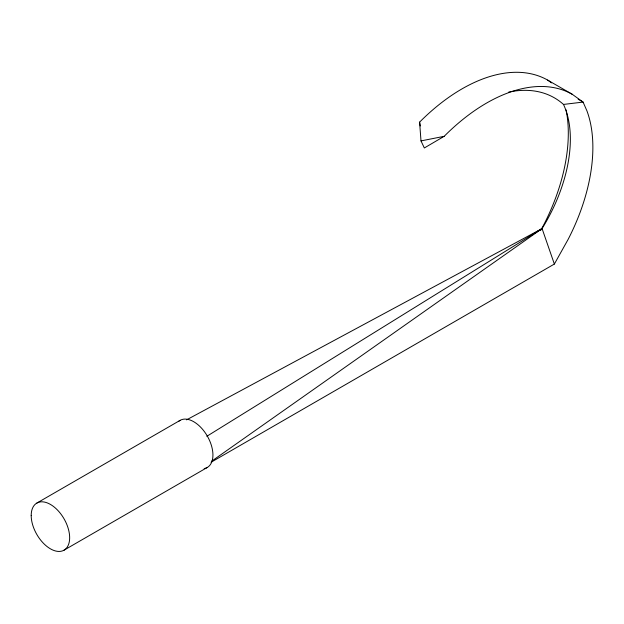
<?xml version="1.0" encoding="UTF-8"?>
<svg xmlns="http://www.w3.org/2000/svg" width="624" height="624" viewBox="0 0 624 624"><rect width="100%" height="100%" fill="white"/><g stroke="black" fill="none" stroke-linecap="round" stroke-linejoin="round"><path stroke-width="0.94" d="M540.712 230.303L543.559 225.202A146.921 84.825 -60 0 0 566.085 109.855M211.052 462.259L554.362 264.053L568.129 239.382A146.921 84.825 -60 0 0 586.934 110.869L583.081 102.079L572.239 94.286L547.661 80.098L551.538 82.883M211.567 461.261L542.077 228.587A120.331 69.475 -60 0 0 563.495 104.434L583.081 102.079L578.167 99.239M206.817 436.301L542.077 228.587L554.362 264.053M534.612 233.189L542.077 228.587L186.56 419.858M572.239 94.279A172.38 99.52 -60 0 0 444.171 136.321L424.336 147.966L420.997 140.907L419.601 122.132A172.38 99.52 -60 0 1 547.669 80.09M36.832 503.077L180.11 420.358M64.022 550.173L207.301 467.454M420.997 140.907L444.171 136.321M419.601 122.132L420.303 125.962M178.768 421.301A27.191 15.701 60 0 1 207.995 437.299A27.191 15.701 60 0 1 204.173 468.569M508.708 92.087A160.376 92.594 -60 0 1 563.495 104.434M31.2 515.525A27.191 15.701 60 0 0 60.044 551.405A27.191 15.701 60 0 0 60.044 512.951A27.191 15.701 60 0 0 31.2 515.525"/></g></svg>
